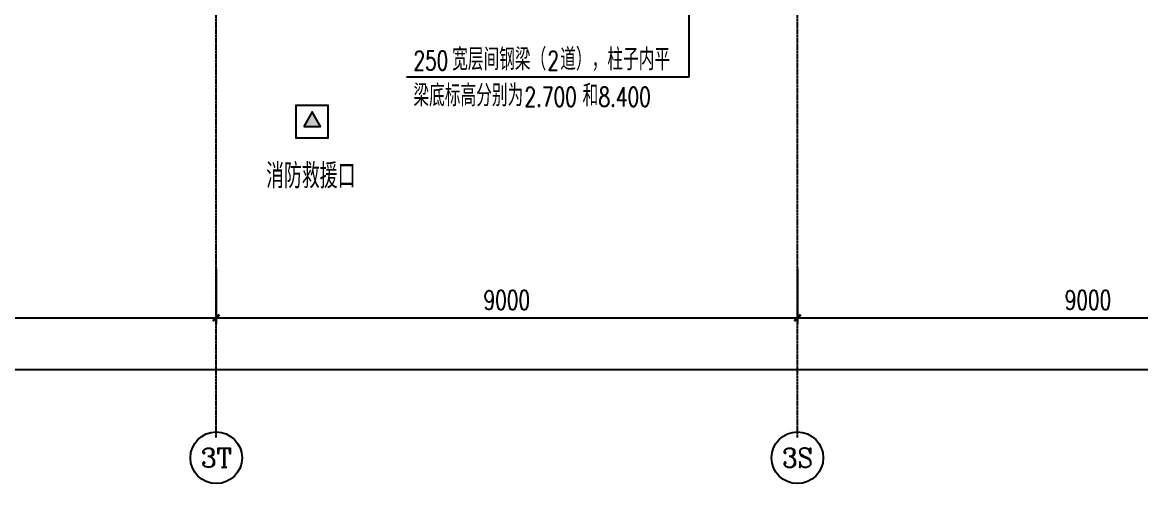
# Model space of a CAD drawing. Extents: x -954573 to 446329, y 489853 to 1226784.
# Drawn here: x -284856 to -267539, y 540024 to 547166 of the extents above; entities that cross this region are included whole.
import ezdxf
from ezdxf.enums import TextEntityAlignment as Align

# ---------------------------------------------------------------- set-up
doc = ezdxf.new("R2010")
doc.units = 0
doc.header["$LTSCALE"] = 10
doc.header["$MEASUREMENT"] = 0
doc.linetypes.add('10平面$0$DOTE', pattern=[2.42, 2, -0.2, 0.02, -0.2])
doc.layers.get('Defpoints').update_dxf_attribs({"color": 210})
for name, color, linetype in [('10平面$0$A-AXIS-D', 8, 'Continuous'), ('10平面$0$A-AXIS-DOTE', 8, '10平面$0$DOTE'), ('10平面$0$A-AXIS-DP', 8, 'Continuous'), ('10平面$0$A-AXIS-SYMB', 8, 'Continuous'), ('10平面$0$A-TEXT', 8, 'Continuous'), ('10平面$0$AS-WALL', 8, 'Continuous'), ('10平面$0$PUB_TEXT', 8, 'Continuous'), ('10平面$0$RP-N2-01$0$$0$A-WIND-J', 8, 'Continuous'), ('10平面$0$RP-N2-01$0$A-WIND-J', 8, 'Continuous'), ('A-LIN-V', 9, 'Continuous')]:
    doc.layers.add(name, color=color, linetype=linetype)
doc.styles.add('10平面$0$_TCH_AXIS', font='COMPLEX', dxfattribs={"bigfont": 'GBCBIG'})
doc.styles.add('10平面$0$_TCH_DIM', font='SIMPLEX', dxfattribs={"bigfont": 'GBCBIG'})
doc.styles.add('10平面$0$_TCH_DIM_T3', font='SIMPLEX', dxfattribs={"width": 0.705882, "bigfont": 'GBCBIG'})
doc.dimstyles.new('10平面$0$_TCH_ARCH&&100', dxfattribs={"dimtxt": 297.5, "dimasz": 100, "dimexe": 100, "dimexo": 100, "dimgap": 126.25, "dimtad": 1, "dimdec": 0, "dimzin": 0, "dimdsep": 46, "dimtxsty": '10平面$0$_TCH_DIM_T3', "dimblk": '10平面$0$_ArchTick', "dimcen": 0.09, "dimclrt": 7, "dimazin": 2, "dimtfac": 1, "dimtdec": 0, "dimtix": 1, "dimtmove": 2, "dimatfit": 3, "dimfxl": 0, "dimtolj": 1, "dimtzin": 0, "dimarcsym": 0})

# ---------------------------------------------------------------- blocks, each defined once
blk = doc.blocks.new('10平面$0$_ArchTick')
at = {"color": 0, "linetype": 'ByBlock', "const_width": 0.4}
blk.add_lwpolyline([(-0.5, -0.5), (0.5, 0.5)], dxfattribs=at)
blk = doc.blocks.new('*D2943')
at = {"layer": '10平面$0$A-AXIS-D', "color": 0, "lineweight": -2}
for p, q in [((-70118, -261470), (-70118, -262328)), ((-61118, -261470), (-61118, -262328)), ((-70118, -262228), (-61118, -262228))]:
    blk.add_line(p, q, dxfattribs=at)
at = {"layer": 'Defpoints', "color": 0}
for p in [(-70118, -261370), (-61118, -261370), (-61118, -262228)]:
    blk.add_point(p, dxfattribs=at)
at = {"layer": '10平面$0$A-AXIS-D', "color": 0, "lineweight": -2, "xscale": 100, "yscale": 100, "zscale": 100, "rotation": 180}
blk.add_blockref('10平面$0$_ArchTick', (-70118, -262228), dxfattribs=at)
at = {"layer": '10平面$0$A-AXIS-D', "color": 0, "lineweight": -2, "xscale": 100, "yscale": 100, "zscale": 100}
blk.add_blockref('10平面$0$_ArchTick', (-61118, -262228), dxfattribs=at)
at = {"layer": '10平面$0$A-AXIS-D', "color": 7, "insert": (-65618, -261953), "char_height": 297.5, "attachment_point": 5, "style": '10平面$0$_TCH_DIM_T3'}
blk.add_mtext('\\A1;9000', dxfattribs=at)
blk = doc.blocks.new('*D2944')
at = {"layer": '10平面$0$A-AXIS-D', "color": 0, "lineweight": -2}
for p, q in [((-61118, -261470), (-61118, -262328)), ((-52118, -261470), (-52118, -262328)), ((-61118, -262228), (-52118, -262228))]:
    blk.add_line(p, q, dxfattribs=at)
at = {"layer": 'Defpoints', "color": 0}
for p in [(-61118, -261370), (-52118, -261370), (-52118, -262228)]:
    blk.add_point(p, dxfattribs=at)
at = {"layer": '10平面$0$A-AXIS-D', "color": 0, "lineweight": -2, "xscale": 100, "yscale": 100, "zscale": 100, "rotation": 180}
blk.add_blockref('10平面$0$_ArchTick', (-61118, -262228), dxfattribs=at)
at = {"layer": '10平面$0$A-AXIS-D', "color": 0, "lineweight": -2, "xscale": 100, "yscale": 100, "zscale": 100}
blk.add_blockref('10平面$0$_ArchTick', (-52118, -262228), dxfattribs=at)
at = {"layer": '10平面$0$A-AXIS-D', "color": 7, "insert": (-56618, -261953), "char_height": 297.5, "attachment_point": 5, "style": '10平面$0$_TCH_DIM_T3'}
blk.add_mtext('\\A1;9000', dxfattribs=at)
blk = doc.blocks.new('*D2945')
at = {"layer": '10平面$0$A-AXIS-D', "color": 0, "lineweight": -2}
for p, q in [((-52118, -261470), (-52118, -262328)), ((-43118, -261470), (-43118, -262328)), ((-52118, -262228), (-43118, -262228))]:
    blk.add_line(p, q, dxfattribs=at)
at = {"layer": 'Defpoints', "color": 0}
for p in [(-52118, -261370), (-43118, -261370), (-43118, -262228)]:
    blk.add_point(p, dxfattribs=at)
at = {"layer": '10平面$0$A-AXIS-D', "color": 0, "lineweight": -2, "xscale": 100, "yscale": 100, "zscale": 100, "rotation": 180}
blk.add_blockref('10平面$0$_ArchTick', (-52118, -262228), dxfattribs=at)
at = {"layer": '10平面$0$A-AXIS-D', "color": 0, "lineweight": -2, "xscale": 100, "yscale": 100, "zscale": 100}
blk.add_blockref('10平面$0$_ArchTick', (-43118, -262228), dxfattribs=at)
at = {"layer": '10平面$0$A-AXIS-D', "color": 7, "insert": (-47618, -261953), "char_height": 297.5, "attachment_point": 5, "style": '10平面$0$_TCH_DIM_T3'}
blk.add_mtext('\\A1;9000', dxfattribs=at)
blk = doc.blocks.new('*D3086')
at = {"layer": '10平面$0$A-AXIS-D', "color": 0, "lineweight": -2}
for p, q in [((-93018, -261570), (-93018, -263128)), ((92682, -261570), (92682, -263128)), ((-93018, -263028), (92682, -263028))]:
    blk.add_line(p, q, dxfattribs=at)
at = {"layer": 'Defpoints', "color": 0}
for p in [(-93018, -261470), (92682, -261470), (92682, -263028)]:
    blk.add_point(p, dxfattribs=at)
at = {"layer": '10平面$0$A-AXIS-D', "color": 0, "lineweight": -2, "xscale": 100, "yscale": 100, "zscale": 100, "rotation": 180}
blk.add_blockref('10平面$0$_ArchTick', (-93018, -263028), dxfattribs=at)
at = {"layer": '10平面$0$A-AXIS-D', "color": 0, "lineweight": -2, "xscale": 100, "yscale": 100, "zscale": 100}
blk.add_blockref('10平面$0$_ArchTick', (92682, -263028), dxfattribs=at)
at = {"layer": '10平面$0$A-AXIS-D', "color": 7, "insert": (-168, -262753), "char_height": 297.5, "attachment_point": 5, "style": '10平面$0$_TCH_DIM_T3'}
blk.add_mtext('\\A1;185700', dxfattribs=at)
blk = doc.blocks.new('10平面$0$3243243')
at = {"layer": '10平面$0$A-AXIS-SYMB'}
for p, q in [((-274535.8, 549160), (-274535.8, 546320)), ((-274535.8, 546320), (-278905.8, 546320))]:
    blk.add_line(p, q, dxfattribs=at)
at = {"layer": '10平面$0$PUB_TEXT', "style": '10平面$0$_TCH_DIM', "width": 0.705882}
for s, p in [('250', (-278800.8, 546425)), ('2', (-276726.3, 546425)), ('2.700', (-277080.6, 545865)), ('8.400', (-275934.9, 545865))]:
    blk.add_text(s, height=297.5, dxfattribs=at).set_placement(p)
at = {"layer": '10平面$0$PUB_TEXT', "style": '10平面$0$_TCH_DIM'}
for s, height, p in [('宽层间钢梁（', 337.59, (-278200.8, 546425)), ('道），柱子内平', 337.59, (-276526.3, 546425)), ('梁底标高分别为', 337.59, (-278800.8, 545865)), ('和', 337.6, (-276180.6, 545865))]:
    blk.add_text(s, height=height, dxfattribs=at).set_placement(p)
blk = doc.blocks.new('10平面$0$RP-N2-01$0$$0$xfjy')
at = {"layer": '10平面$0$RP-N2-01$0$$0$A-WIND-J'}
h = blk.add_hatch(color=256, dxfattribs=at)
h.dxf.hatch_style = 1
h.paths.add_polyline_path([(1141876, -26214), (1142135, -26214), (1142005, -25989)])
at = {"layer": '10平面$0$RP-N2-01$0$$0$A-WIND-J', "const_width": 25}
blk.add_lwpolyline([(1141755, -25889), (1141755, -26389), (1142255, -26389), (1142255, -25889)], close=True, dxfattribs=at)
at = {"layer": '10平面$0$RP-N2-01$0$$0$A-WIND-J'}
for points in [[(1141755, -26389), (1142255, -26389), (1142255, -25889), (1141755, -25889)], [(1141876, -26214), (1142135, -26214), (1142005, -25989)]]:
    blk.add_lwpolyline(points, close=True, dxfattribs=at)
blk = doc.blocks.new('10平面$0$RP-N2-01$0$xfjy')
at = {"layer": '10平面$0$RP-N2-01$0$$0$A-WIND-J'}
blk.add_blockref('10平面$0$RP-N2-01$0$$0$xfjy', (0, 0), dxfattribs=at)
blk = doc.blocks.new('10平面$0$1232')
at = {"layer": '10平面$0$RP-N2-01$0$A-WIND-J'}
blk.add_blockref('10平面$0$RP-N2-01$0$xfjy', (-1422375, 571769, 0), dxfattribs=at)
at = {"layer": '10平面$0$A-TEXT', "style": '10平面$0$_TCH_DIM'}
blk.add_text('消防救援口', height=384.1, dxfattribs=at).set_placement((-281081, 544597, 0))
blk = doc.blocks.new('10平面$0$dote')
at = {"layer": '10平面$0$A-AXIS-D'}
for centre in [(-61117.8, -264396), (-52117.8, -264396)]:
    blk.add_circle(centre, 400, dxfattribs=at)
at = {"layer": '10平面$0$A-AXIS-DOTE', "ltscale": 2}
for p, q in [((-52117.8, -264080), (-52117.8, -75950)), ((-61117.8, -264080), (-61117.8, -178600))]:
    blk.add_line(p, q, dxfattribs=at)
at = {"layer": '10平面$0$PUB_TEXT', "style": '10平面$0$_TCH_AXIS'}
for s, height, p, p2 in [('3T', 294.28, (-61356, -264543.2), (-60879.6, -264543.2)), ('3S', 300.65, (-52354, -264546.4), (-51881.6, -264546.4))]:
    blk.add_text(s, height=height, dxfattribs=at).set_placement(p, p2, align=Align.FIT)
at = {"layer": '10平面$0$A-AXIS-D'}
for base, p1, p2, picture, middle in [((92682.2, -263027.8), (-93017.8, -261469.8), (92682.2, -261469.8), '*D3086', (-167.8, -262752.8)), ((-61117.8, -262227.8), (-70117.8, -261369.8), (-61117.8, -261369.8), '*D2943', (-65617.8, -261952.8)), ((-52117.8, -262227.8), (-61117.8, -261369.8), (-52117.8, -261369.8), '*D2944', (-56617.8, -261952.8)), ((-43117.8, -262227.8), (-52117.8, -261369.8), (-43117.8, -261369.8), '*D2945', (-47617.8, -261952.8))]:
    dim = blk.add_linear_dim(base=base, p1=p1, p2=p2, angle=0, dimstyle='10平面$0$_TCH_ARCH&&100', override={"dimgap": 0}, dxfattribs=at)
    dim.commit()
    dim.dimension.update_dxf_attribs({"geometry": picture, "text_midpoint": middle, "dimtype": 129})
blk = doc.blocks.new('10平面')
blk.add_blockref('10平面$0$1232', (0, 0))
at = {"layer": '10平面$0$A-AXIS-DP'}
blk.add_blockref('10平面$0$3243243', (0, 0), dxfattribs=at)
at = {"layer": '10平面$0$AS-WALL'}
blk.add_blockref('10平面$0$dote', (-220736.4, 804820), dxfattribs=at)

msp = doc.modelspace()

# ---------------------------------------------------------------- block references
at = {"layer": 'A-LIN-V'}
msp.add_blockref('10平面', (0, 0), dxfattribs=at)

doc.saveas('drawing.dxf')
